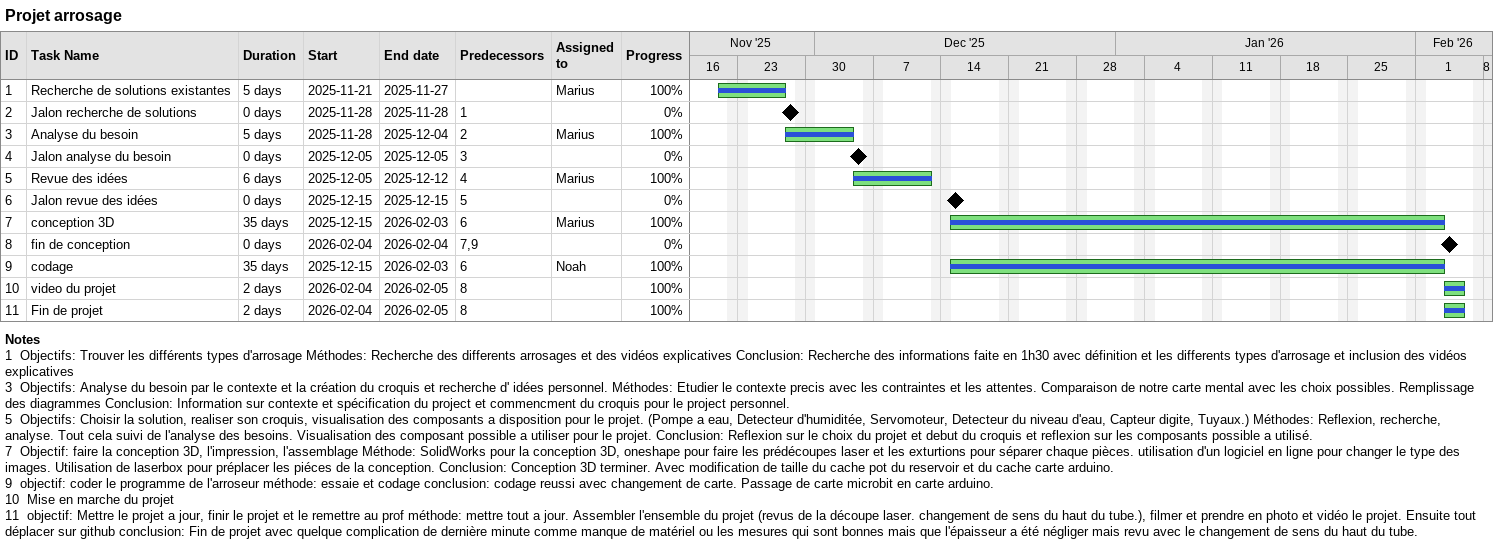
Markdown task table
Projet arrosage

| ID | Task | Duration | Start | Finish | Predecessors | Resources | % complete |
|---|---|---|---|---|---|---|---|
| 1 | Recherche de solutions existantes | 5d | 2025-11-21 | 2025-11-27 |  | Marius | 100 |
| 2 | Jalon recherche de solutions | 0d | 2025-11-28 | 2025-11-28 | 1 |  | 0 |
| 3 | Analyse du besoin | 5d | 2025-11-28 | 2025-12-04 | 2 | Marius | 100 |
| 4 | Jalon analyse du besoin | 0d | 2025-12-05 | 2025-12-05 | 3 |  | 0 |
| 5 | Revue des idées | 6d | 2025-12-05 | 2025-12-12 | 4 | Marius | 100 |
| 6 | Jalon revue des idées | 0d | 2025-12-15 | 2025-12-15 | 5 |  | 0 |
| 7 | conception 3D | 35d | 2025-12-15 | 2026-02-03 | 6 | Marius | 100 |
| 8 | fin de conception | 0d | 2026-02-04 | 2026-02-04 | 7, 9 |  | 0 |
| 9 | codage | 35d | 2025-12-15 | 2026-02-03 | 6 | Noah | 100 |
| 10 | video du projet | 2d | 2026-02-04 | 2026-02-05 | 8 |  | 100 |
| 11 | Fin de projet | 2d | 2026-02-04 | 2026-02-05 | 8 |  | 100 |

Notes
- 1: Objectifs: Trouver les différents types d'arrosage Méthodes: Recherche des differents arrosages et des vidéos explicatives Conclusion: Recherche des informations faite en 1h30 avec définition et les differents types d'arrosage et inclusion des vidéos explicatives
- 3: Objectifs: Analyse du besoin par le contexte et la création du croquis et recherche d' idées personnel. Méthodes: Etudier le contexte precis avec les contraintes et les attentes. Comparaison de notre carte mental avec les choix possibles. Remplissage des diagrammes Conclusion: Information sur contexte et spécification du project et commencment du croquis pour le project personnel.
- 5: Objectifs: Choisir la solution, realiser son croquis, visualisation des composants a disposition pour le projet. (Pompe a eau, Detecteur d'humiditée, Servomoteur, Detecteur du niveau d'eau, Capteur digite, Tuyaux.) Méthodes: Reflexion, recherche, analyse. Tout cela suivi de l'analyse des besoins. Visualisation des composant possible a utiliser pour le projet. Conclusion: Reflexion sur le choix du projet et debut du croquis et reflexion sur les composants possible a utilisé.
- 7: Objectif: faire la conception 3D, l'impression, l'assemblage Méthode: SolidWorks pour la conception 3D, oneshape pour faire les prédécoupes laser et les exturtions pour séparer chaque pièces. utilisation d'un logiciel en ligne pour changer le type des images. Utilisation de laserbox pour préplacer les piéces de la conception. Conclusion: Conception 3D terminer. Avec modification de taille du cache pot du reservoir et du cache carte arduino.
- 9: objectif: coder le programme de l'arroseur méthode: essaie et codage conclusion: codage reussi avec changement de carte. Passage de carte microbit en carte arduino.
- 10: Mise en marche du projet
- 11: objectif: Mettre le projet a jour, finir le projet et le remettre au prof méthode: mettre tout a jour. Assembler l'ensemble du projet (revus de la découpe laser. changement de sens du haut du tube.), filmer et prendre en photo et vidéo le projet. Ensuite tout déplacer sur github conclusion: Fin de projet avec quelque complication de dernière minute comme manque de matériel ou les mesures qui sont bonnes mais que l'épaisseur a été négliger mais revu avec le changement de sens du haut du tube.
